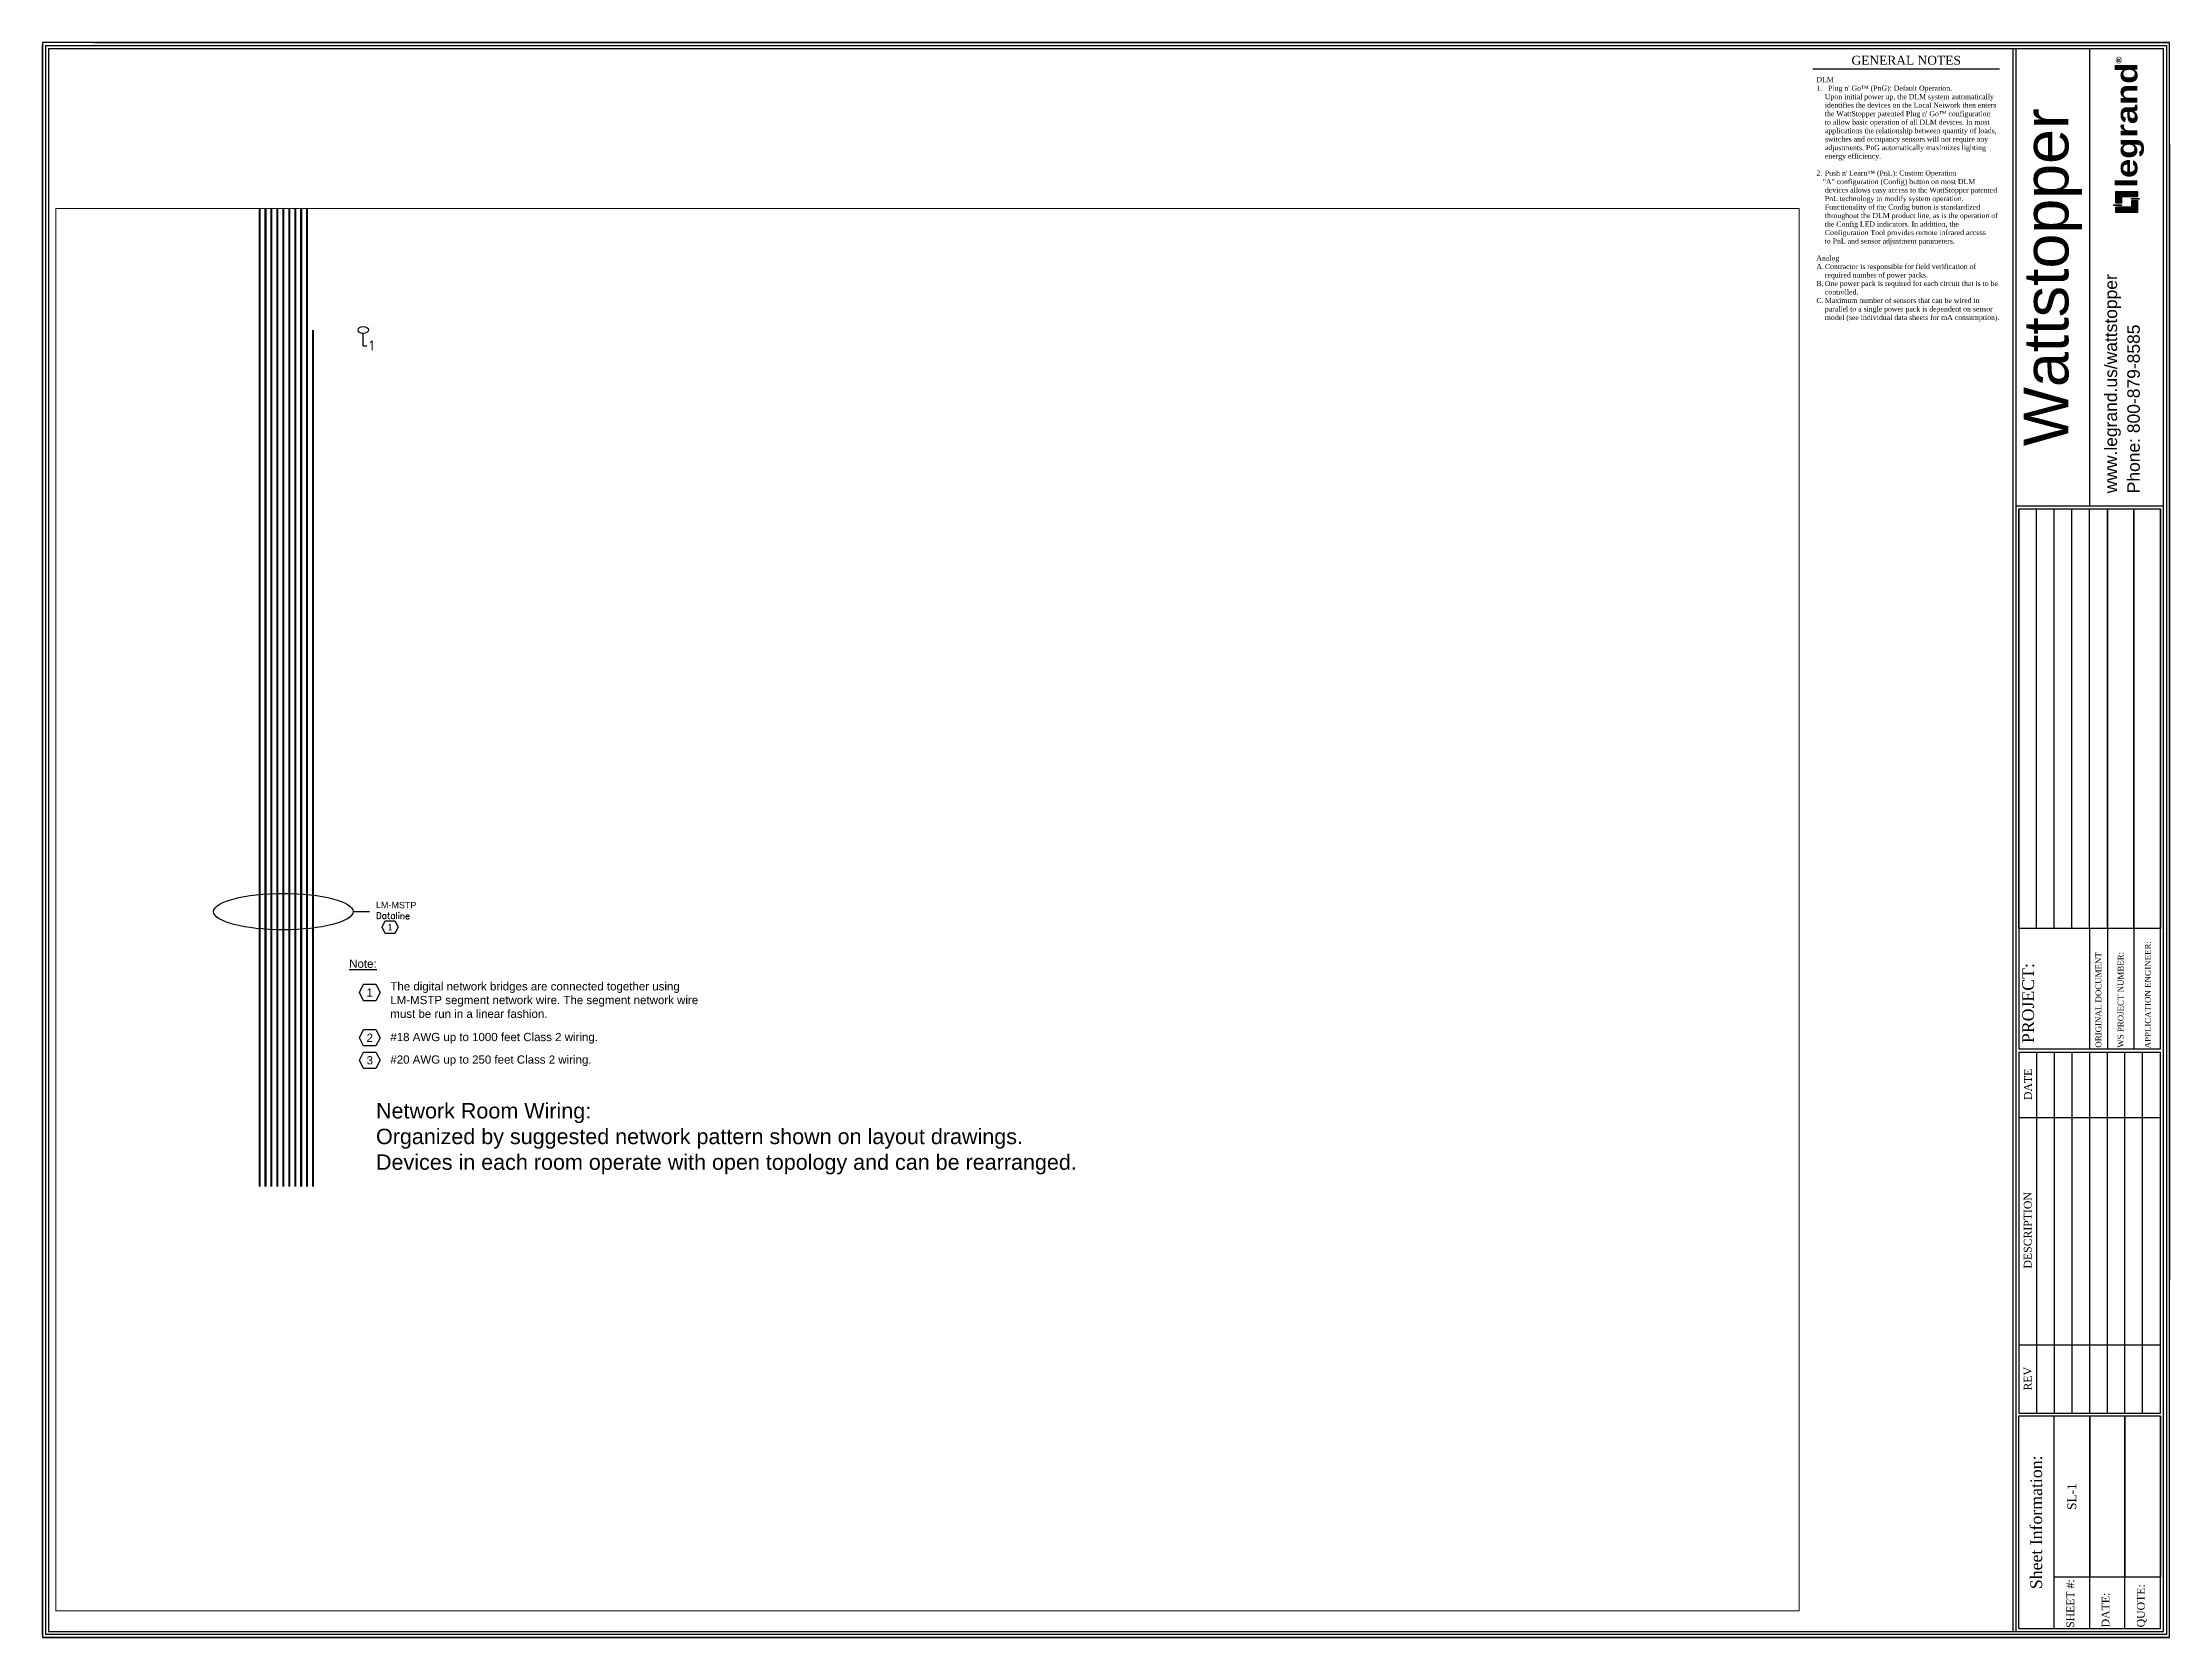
# Paper-space layout 'COMPANY 36 X 48' of a CAD drawing. Header units: inches. Extents: x -0.4 to 47.6, y 0 to 36.
# The model-space entities are those that its viewports show. They can reach past a viewport. Long polylines and large blocks are cut down to what shows.
import ezdxf
from ezdxf.enums import TextEntityAlignment as Align

# ---------------------------------------------------------------- set-up
doc = ezdxf.new("R2010")
doc.units = ezdxf.units.IN
doc.header["$MEASUREMENT"] = 0
doc.linetypes.add('DASHED', pattern=[0.75, 0.5, -0.25])
doc.linetypes.add('HIDDEN', pattern=[0.375, 0.25, -0.125])
for name, color, linetype in [('_TW_DLM_Analog_Mix', 160, 'Continuous'), ('_WS_MSTP', 160, 'HIDDEN'), ('_WS_WattStopper', 160, 'Continuous')]:
    doc.layers.add(name, color=color, linetype=linetype)
doc.layers.add('_WS_Viewport', color=7, linetype='Continuous', plot=False)
doc.styles.add('Arial', font='arial.ttf', dxfattribs={"height": 0.1875})
doc.styles.add('Legrand', font='ariblk.ttf', dxfattribs={"height": 0.1875})
doc.styles.get("Standard").update_dxf_attribs({"font": 'arial.ttf'})
doc.styles.add('WS8th', font='complex.shx', dxfattribs={"height": 0.1875})
doc.styles.add('WSTB', font='times.ttf')

# ---------------------------------------------------------------- blocks, each defined once
blk = doc.blocks.new('*U163')
at = {"layer": '_WS_WattStopper'}
h = blk.add_hatch(color=256, dxfattribs=at)
h.dxf.hatch_style = 1
h.paths.add_polyline_path([(47.279, 32.166), (47.279, 32.432), (47.147, 32.432), (47.147, 32.288), (46.788, 32.288), (46.788, 32.166)])
h.paths.add_polyline_path([(47.145, 32.482), (47.145, 32.464), (47.319, 32.464), (47.319, 32.482)])
h.paths.add_polyline_path([(46.92, 32.321), (46.92, 32.339), (46.746, 32.339), (46.746, 32.321)])
h.paths.add_polyline_path([(46.918, 32.514), (47.277, 32.514), (47.277, 32.637), (46.786, 32.637), (46.786, 32.371), (46.918, 32.371)])
at = {"layer": '_TW_DLM_Analog_Mix', "const_width": 0.0301}
blk.add_lwpolyline([(39.95, 35.399), (44.166, 35.399)], dxfattribs=at)
at = {"layer": '_WS_WattStopper', "linetype": 'Continuous'}
for p, q in [((48, 36), (0, 36)), ((0, 36), (0, 0)), ((1.154, 36), (48, 36)), ((0, 0.066), (0, 35.934)), ((0.066, 35.934), (0.066, 0.066)), ((0.066, 35.934), (47.934, 35.934)), ((0.133, 35.867), (47.867, 35.867)), ((0.133, 35.867), (0.133, 0.133))]:
    blk.add_line(p, q, dxfattribs=at)
at = {"layer": '_WS_WattStopper'}
for p, q in [((48, 0), (48, 36)), ((44.466, 35.867), (44.466, 0.133)), ((44.532, 35.867), (44.532, 0.133)), ((46.2, 25.541), (46.2, 35.867)), ((47.867, 0.133), (47.867, 35.867)), ((47.934, 35.934), (47.934, 0.066)), ((48, 33.703), (48, 8.063)), ((44.532, 25.541), (47.867, 25.541)), ((44.598, 25.475), (47.801, 25.475)), ((44.598, 25.475), (44.598, 13.277)), ((44.998, 16.003), (44.998, 25.475)), ((45.398, 16.003), (45.398, 25.475)), ((45.798, 16.003), (45.798, 25.475)), ((46.198, 16.003), (46.198, 25.475)), ((47.801, 13.277), (47.801, 25.475)), ((46.198, 16.003), (46.198, 13.277)), ((46.598, 16.003), (46.598, 13.277)), ((47.199, 16.003), (47.199, 13.277)), ((47.801, 13.277), (44.598, 13.277)), ((44.598, 13.21), (47.801, 13.21)), ((44.598, 13.21), (44.598, 5.066)), ((45.005, 5.066), (45.005, 13.21)), ((45.403, 5.066), (45.403, 13.21)), ((45.802, 5.066), (45.802, 13.21)), ((46.2, 5.066), (46.2, 13.21)), ((46.598, 5.066), (46.598, 13.21)), ((46.996, 5.066), (46.996, 13.21)), ((47.394, 5.066), (47.394, 13.21)), ((47.801, 5.066), (47.801, 13.21)), ((44.598, 11.74), (47.801, 11.74)), ((44.598, 6.603), (47.801, 6.603)), ((44.598, 5.066), (47.801, 5.066)), ((44.598, 5), (47.801, 5)), ((44.598, 0.199), (44.598, 5)), ((45.395, 0.199), (45.395, 5)), ((45.395, 0.199), (45.395, 5)), ((46.2, 0.199), (46.2, 5)), ((46.2, 0.199), (46.2, 5)), ((46.996, 0.199), (46.996, 5)), ((47.801, 0.199), (47.801, 5)), ((47.801, 0.199), (47.801, 5)), ((0, 0), (48, 0)), ((47.934, 0.066), (0.066, 0.066)), ((0.133, 0.133), (47.867, 0.133)), ((44.598, 0.199), (47.801, 0.199)), ((48, 0), (0, 0))]:
    blk.add_line(p, q, dxfattribs=at)
for points in [[(46.92, 32.339), (46.92, 32.321), (46.746, 32.321), (46.746, 32.339)], [(46.918, 32.514), (46.918, 32.371), (46.786, 32.371), (46.786, 32.637), (47.277, 32.637), (47.277, 32.514)], [(47.147, 32.288), (47.147, 32.432), (47.279, 32.432), (47.279, 32.166), (46.788, 32.166), (46.788, 32.288)], [(47.145, 32.464), (47.145, 32.482), (47.319, 32.482), (47.319, 32.464)], [(44.598, 25.475), (46.598, 25.475), (46.598, 16.003), (44.598, 16.003)], [(46.598, 25.475), (47.199, 25.475), (47.199, 16.003), (46.598, 16.003)], [(47.199, 25.475), (47.801, 25.475), (47.801, 16.003), (47.199, 16.003)]]:
    blk.add_lwpolyline(points, close=True, dxfattribs=at)
for points in [[(46.2, 5), (46.2, 1.359), (45.395, 1.359), (45.395, 5)], [(46.996, 5), (46.996, 1.359), (46.2, 1.359), (46.2, 5)], [(47.801, 5), (47.801, 1.359), (46.996, 1.359), (46.996, 5)]]:
    blk.add_lwpolyline(points, dxfattribs=at)
at = {"insert": (13.845, 25.539), "char_height": 0.18, "attachment_point": 6}
blk.add_mtext('\\A1;', dxfattribs=at)
at = {"layer": '_TW_DLM_Analog_Mix', "style": 'WSTB'}
blk.add_text('GENERAL NOTES', height=0.20077, dxfattribs=at).set_placement((42.058, 35.499), align=Align.CENTER)
at = {"layer": '_TW_DLM_Analog_Mix', "linetype": 'Continuous', "insert": (40.032, 35.219), "char_height": 0.114984, "width": 4.04095, "attachment_point": 1, "style": 'WSTB'}
blk.add_mtext('DLM\\P1.   Plug n\' Go™ (PnG): Default Operation. \\P\\pl0.1912,t0.1912;Upon initial power up, the DLM system automatically identifies the devices on the Local Network then enters the WattStopper patented Plug n\' Go™ configuration to allow basic operation of all DLM devices. In most applications the relationship between quantity of loads, switches and occupancy sensors will not require any adjustments. PnG automatically maximizes lighting energy efficiency.\\P\\pl0;\\P\\pi-0.1912,l0.1912;2.^IPush n\' Learn™ (PnL): Custom Operation  \\P\\pi-0.0478;"A" configuration (Config) button on most DLM devices allows easy access to the WattStopper patented PnL technology to modify system operation. Functionality of the Config button is standardized throughout the DLM product line, as is the operation of the Config LED indicators. In addition, the Configuration Tool provides remote infrared access \\P to PnL and sensor adjustment parameters.\\P\\P\\pi0,l0,tz;Analog\\P\\pi-0.19119,l0.19119,t0.19119,0.28678;A.^IContractor is responsible for field verification of \\P\\pi0,t0.28678;required number of power packs.\\P\\pi-0.19119,t0.19119,0.28678;B.^IOne power pack is required for each circuit that is to be \\P\\pi0,t0.28678;controlled.\\P\\pi-0.19119,t0.19119,0.28678;C.^IMaximum number of sensors that can be wired in \\P\\pi0,t0.28678;parallel to a single power pack is dependent on sensor \\Pmodel (see individual data sheets for mA consumption).', dxfattribs=at)
at = {"layer": '_WS_WattStopper'}
for s, height, style, p in [('®', 0.133, 'Legrand', (46.923, 35.525)), ('ORIGINAL DOCUMENT', 0.1327, 'WSTB', (46.463, 13.313)), ('WS PROJECT NUMBER:', 0.1327, 'WSTB', (46.964, 13.313)), ('APPLICATION ENGINEER:', 0.13265, 'WSTB', (47.578, 13.297)), ('PROJECT:', 0.2654, 'WSTB', (44.943, 13.417)), ('DATE', 0.1756, 'WSTB', (44.894, 12.13)), ('DESCRIPTION', 0.17557, 'WSTB', (44.888, 8.328)), ('REV', 0.1756, 'WSTB', (44.888, 5.575)), ('SHEET #:', 0.1756, 'WSTB', (45.849, 0.216)), ('DATE:', 0.1756, 'WSTB', (46.645, 0.228)), ('QUOTE:', 0.1756, 'WSTB', (47.441, 0.228))]:
    blk.add_text(s, height=height, rotation=90, dxfattribs=dict(at, style=style)).set_placement(p)
at = {"layer": '_WS_WattStopper', "style": 'Legrand'}
blk.add_text('legrand', height=0.4881, rotation=90, dxfattribs=at).set_placement((47.032, 32.726), align=Align.MIDDLE_LEFT)
at = {"layer": '_WS_WattStopper', "rotation": 90}
for s, width, gutter_width, insert, char_height, attachment_point, style in [('\\A2;{\\fArial|b0|i0|c0|p34;\\H5.3333x;Wattstopper}', 0.68888, 0.938, (45.366, 30.704), 0.19, 5, 'Arial'), ('\\A2;{\\fArial|b0|i0|c0|p34;\\H5.3333x;www.legrand.us/wattstopper}', 6.42662, 0.938, (46.719, 25.826), 0.05284, 4, 'WS8th'), ('\\A2;{\\fArial|b0|i0|c0|p34;\\H5.3333x;Phone: 800-879-8585}', 6.42662, 0.938, (47.191, 25.826), 0.05284, 4, 'WS8th'), ('Sheet Information:', 3.65264, 1, (44.996, 2.599), 0.26542, 5, 'WSTB')]:
    blk.add_mtext_dynamic_manual_height_columns(s, width=width, gutter_width=gutter_width, heights=[0], dxfattribs=dict(at, insert=insert, char_height=char_height, attachment_point=attachment_point, style=style))
at = {"layer": '_WS_WattStopper', "insert": (45.797, 3.179), "char_height": 0.1991, "width": 3.64104, "attachment_point": 5, "rotation": 90, "style": 'WSTB'}
blk.add_mtext('SL-1', dxfattribs=at)
at = {"layer": '_WS_WattStopper', "style": 'WSTB'}
for tag, height, p in [('DOCUMENT', 0.199, (46.398, 20.831)), ('PROJECT1', 0.199, (44.798, 20.831)), ('PROJECT2', 0.199, (45.198, 20.831)), ('PROJECT3', 0.199, (45.598, 20.831)), ('PROJECT4', 0.199, (45.999, 20.831)), ('PRJB', 0.199, (46.899, 20.831)), ('NAME', 0.199, (47.5, 20.831)), ('REVISION_1', 0.126, (45.204, 12.475)), ('REVISION_2', 0.126, (45.602, 12.475)), ('REVISION_3', 0.126, (46.001, 12.475)), ('REVISION_4', 0.126, (46.399, 12.475)), ('REVISION_5', 0.126, (46.794, 12.475)), ('REVISION_6', 0.126, (47.195, 12.475)), ('REVISION_7', 0.126, (47.593, 12.475)), ('REVISION_1_DESC', 0.126, (45.204, 9.171)), ('REVISION_2_DESC', 0.126, (45.602, 9.171)), ('REVISION_3_DESC', 0.126, (46.001, 9.171)), ('REVISION_4_DESC', 0.126, (46.399, 9.171)), ('REVISION_5_DESC', 0.126, (46.797, 9.171)), ('REVISION_6_DESC', 0.126, (47.195, 9.171)), ('DATE', 0.199, (46.598, 3.179)), ('QUOTE', 0.199, (47.394, 3.179))]:
    blk.add_attdef(tag, text='', height=height, rotation=90, dxfattribs=at).set_placement(p, align=Align.MIDDLE_CENTER)
blk = doc.blocks.new('_1')
at = {"linetype": 'Continuous'}
for p, q in [((-0.25, 0.2), (-0.15, 0.4)), ((-0.15, 0), (-0.25, 0.2)), ((-0.15, 0.4), (0.15, 0.4)), ((0.15, 0), (-0.15, 0)), ((0.15, 0.4), (0.25, 0.2)), ((0.25, 0.2), (0.15, 0))]:
    blk.add_line(p, q, dxfattribs=at)
blk.add_text('1', height=0.2).set_placement((0, 0.1), align=Align.CENTER)

msp = doc.modelspace()

# ---------------------------------------------------------------- linework, layer by layer
at = {"linetype": 'Continuous'}
for p, q in [((56.66699, 164.13798), (57.14342, 164.13798)), ((56.85519, 161.77893), (56.97519, 162.01893)), ((56.97519, 162.01893), (57.33519, 162.01893)), ((57.33519, 162.01893), (57.45519, 161.77893)), ((56.97519, 161.53893), (56.85519, 161.77893)), ((57.33519, 161.53893), (56.97519, 161.53893)), ((57.45519, 161.77893), (57.33519, 161.53893)), ((56.85519, 160.45831), (56.97519, 160.69831)), ((56.97519, 160.21831), (56.85519, 160.45831)), ((56.97519, 160.69831), (57.33519, 160.69831)), ((57.33519, 160.21831), (56.97519, 160.21831)), ((57.33519, 160.69831), (57.45519, 160.45831)), ((57.45519, 160.45831), (57.33519, 160.21831)), ((56.85519, 159.80086), (56.97519, 160.04086)), ((56.97519, 159.56086), (56.85519, 159.80086)), ((56.97519, 160.04086), (57.33519, 160.04086)), ((57.33519, 159.56086), (56.97519, 159.56086)), ((57.33519, 160.04086), (57.45519, 159.80086)), ((57.45519, 159.80086), (57.33519, 159.56086))]:
    msp.add_line(p, q, dxfattribs=at)
msp.add_ellipse((54.63343, 164.13808), major_axis=(2.03356, -0.0001), ratio=0.26088214, dxfattribs=at)
at = {"layer": '_WS_MSTP', "color": 7, "linetype": 'Continuous'}
for q in [(56.96342, 181.01012), (57.0732, 180.64899)]:
    msp.add_line((56.96342, 180.64899), q, dxfattribs=at)
at = {"layer": '_WS_MSTP', "color": 7, "linetype": 'DASHED', "const_width": 0.06}
for points in [[(53.93903, 181.1099), (53.93903, 206.1099)], [(54.11263, 181.1099), (54.11263, 206.1099)], [(54.28623, 181.1099), (54.28623, 206.1099)], [(54.45983, 181.1099), (54.45983, 206.1099)], [(54.63343, 181.1099), (54.63343, 206.1099)], [(54.80703, 181.1099), (54.80703, 206.1099)], [(54.98063, 181.1099), (54.98063, 206.1099)], [(55.15423, 181.1099), (55.15423, 206.1099)], [(55.32783, 181.1099), (55.32783, 206.1099)], [(53.93903, 156.1099), (53.93903, 181.1099)], [(54.11263, 156.1099), (54.11263, 181.1099)], [(54.28623, 156.1099), (54.28623, 181.1099)], [(54.45983, 156.1099), (54.45983, 181.1099)], [(54.63343, 156.1099), (54.63343, 181.1099)], [(54.80703, 156.1099), (54.80703, 181.1099)], [(54.98063, 156.1099), (54.98063, 181.1099)], [(55.15423, 156.1099), (55.15423, 181.1099)], [(55.32783, 156.1099), (55.32783, 181.1099)], [(55.50143, 156.1099), (55.50143, 181.1099)]]:
    msp.add_lwpolyline(points, dxfattribs=at)
at = {"layer": '_WS_MSTP', "color": 7, "linetype": 'Continuous'}
msp.add_ellipse((56.96508, 181.1099), major_axis=(0.15129, 0), ratio=0.65960456, dxfattribs=at)

# ---------------------------------------------------------------- block references
at = {"linetype": 'Continuous', "xscale": 0.9359999999999999, "yscale": 0.9359999999999999, "zscale": 0.9359999999999999}
msp.add_blockref('_1', (57.74579, 163.4976), dxfattribs=at)

# ---------------------------------------------------------------- texts
msp.add_text('%%UNote:', height=0.24).set_placement((56.55519, 162.49893))
for s, p in [('1', (57.15519, 161.65893)), ('2', (57.15519, 160.33831)), ('3', (57.15519, 159.68086))]:
    msp.add_text(s, height=0.24).set_placement(p, align=Align.CENTER)
at = {"insert": (57.33825, 164.42759), "char_height": 0.1872, "width": 2.9918854, "attachment_point": 1, "rotation": 359.6047077}
msp.add_mtext('LM-MSTP \\P{\\Fromand|c0;Dataline}', dxfattribs=at)
at = {"char_height": 0.24, "width": 9.2357068}
for s, insert, attachment_point in [('The digital network bridges are connected together using LM-MSTP segment network wire. The segment network wire must be run in a linear fashion.', (57.75519, 162.07893), 1), ('#18 AWG up to 1000 feet Class 2 wiring.', (57.75519, 160.44366), 4), ('#20 AWG up to 250 feet Class 2 wiring.', (57.75519, 159.78621), 4)]:
    msp.add_mtext(s, dxfattribs=dict(at, insert=insert, attachment_point=attachment_point))
at = {"insert": (57.33719, 158.55267), "char_height": 0.449284, "attachment_point": 1}
msp.add_mtext_dynamic_manual_height_columns('Network Room Wiring:\\POrganized by suggested network pattern shown on layout drawings.\\PDevices in each room operate with open topology and can be rearranged.', width=26.7906867, gutter_width=1, heights=[0], dxfattribs=at)
at = {"layer": '_WS_MSTP', "color": 7, "linetype": 'Continuous', "insert": (57.09586, 180.79429), "char_height": 0.27067, "attachment_point": 1, "style": 'WS8th'}
msp.add_mtext_dynamic_manual_height_columns('1', width=100.2027733, gutter_width=0.9375, heights=[0], dxfattribs=at)

psp = doc.layouts.new('COMPANY 36 X 48')

# ---------------------------------------------------------------- block references
at = {"layer": '_WS_WattStopper'}
psp.add_blockref('*U163', (-0.432, 0), dxfattribs=at)

# ---------------------------------------------------------------- viewports
at = {"layer": '_WS_Viewport'}
psp.add_viewport(center=(19.54, 16.428), size=(39.346, 31.64672), view_center_point=(73.4264, 164.19586), view_height=40.9084955, dxfattribs=at)

doc.saveas('drawing.dxf')
